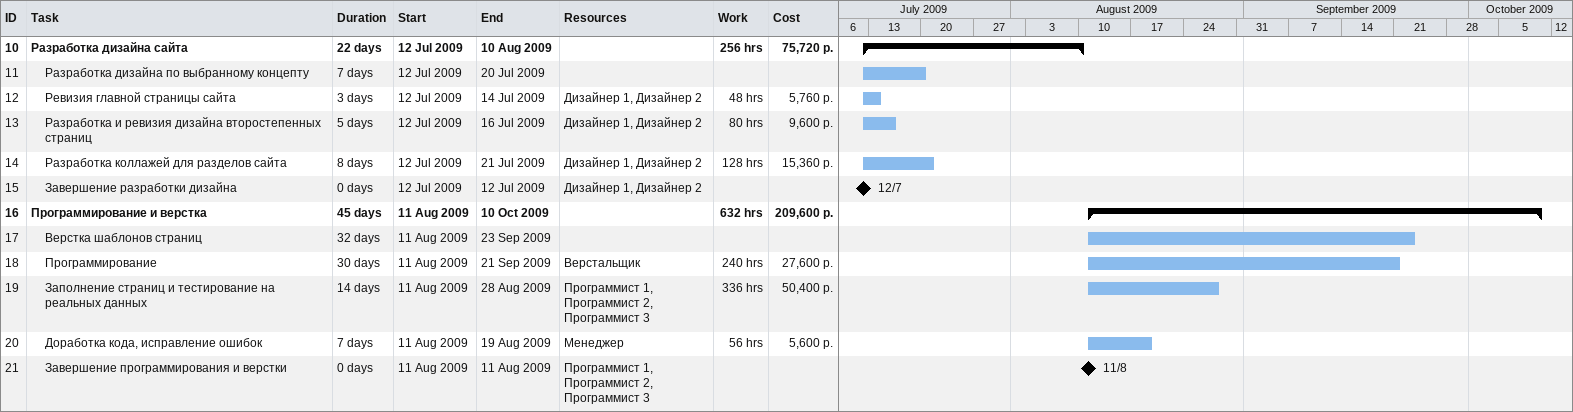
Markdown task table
| ID | Level | Task | Duration | Start | Finish | Resources | Work (h) | Cost (р.) |
|---|---|---|---|---|---|---|---|---|
| 10 | 1 | **Разработка дизайна сайта** | 22d | 2009-07-12 | 2009-08-10 |  | 256 | 75720 |
| 11 | 2 | Разработка дизайна по выбранному концепту | 7d | 2009-07-12 | 2009-07-20 |  |  |  |
| 12 | 2 | Ревизия главной страницы сайта | 3d | 2009-07-12 | 2009-07-14 | Дизайнер 1, Дизайнер 2 | 48 | 5760 |
| 13 | 2 | Разработка и ревизия дизайна второстепенных страниц | 5d | 2009-07-12 | 2009-07-16 | Дизайнер 1, Дизайнер 2 | 80 | 9600 |
| 14 | 2 | Разработка коллажей для разделов сайта | 8d | 2009-07-12 | 2009-07-21 | Дизайнер 1, Дизайнер 2 | 128 | 15360 |
| 15 | 2 | Завершение разработки дизайна | 0d | 2009-07-12 | 2009-07-12 | Дизайнер 1, Дизайнер 2 |  |  |
| 16 | 1 | **Программирование и верстка** | 45d | 2009-08-11 | 2009-10-10 |  | 632 | 209600 |
| 17 | 2 | Верстка шаблонов страниц | 32d | 2009-08-11 | 2009-09-23 |  |  |  |
| 18 | 2 | Программирование | 30d | 2009-08-11 | 2009-09-21 | Верстальщик | 240 | 27600 |
| 19 | 2 | Заполнение страниц и тестирование на реальных данных | 14d | 2009-08-11 | 2009-08-28 | Программист 1, Программист 2, Программист 3 | 336 | 50400 |
| 20 | 2 | Доработка кода, исправление ошибок | 7d | 2009-08-11 | 2009-08-19 | Менеджер | 56 | 5600 |
| 21 | 2 | Завершение программирования и верстки | 0d | 2009-08-11 | 2009-08-11 | Программист 1, Программист 2, Программист 3 |  |  |
